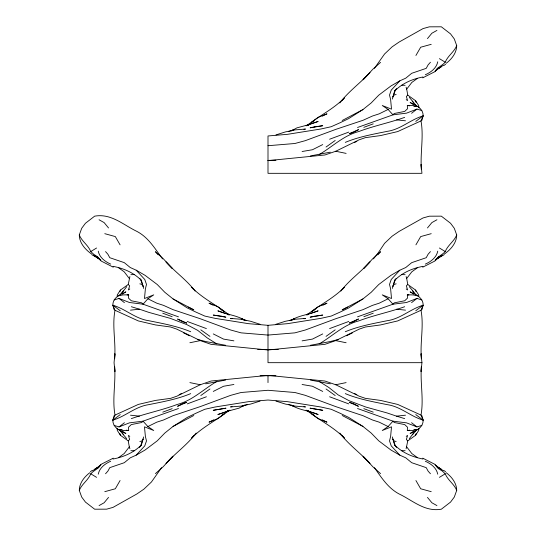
<?xml version="1.0" encoding="UTF-8"?>
<svg xmlns="http://www.w3.org/2000/svg" width="536" height="536" viewBox="0 0 536 536"><rect width="100%" height="100%" fill="white"/><g stroke="black" fill="none" stroke-linecap="round" stroke-linejoin="round"><path stroke-width="0.8" d="M114.577 358.758C116.124 342.584 111.917 326.196 115.006 310.264L112.855 305.219C112.728 297.54 120.144 294.653 125.866 291.852L122.436 294.096M421.423 366.597C420.03 382.771 423.949 399.153 420.995 415.092L423.145 420.137C423.273 427.808 415.856 430.703 410.134 433.503L413.564 431.259M114.677 358.618L114.905 353.74L114.061 362.678L114.905 371.609L114.677 366.738M421.323 366.738L421.095 371.609L421.939 362.678L421.095 353.74L421.323 358.618M118.074 295.919L122.791 294.934L128.68 294.793L128.499 298.117L131.28 300.763L141.745 302.853L143.038 304.2L178.481 316.843M417.926 429.43L413.209 430.415L407.32 430.562L407.501 427.232L404.72 424.592L394.255 422.495L392.962 421.155L357.519 408.512M117.163 296.401L117.317 294.88L120.426 290.056L128.231 284.482L129.9 276.569M418.911 428.184L418.683 430.468L415.574 435.292L407.769 440.873L406.1 448.786M161.584 467.673L151.42 482.018L143.856 489.18L136.874 493.964L113.009 507.384L106.651 509.167L94.658 509.2L85.438 502.085L81.707 497.066L79.294 490.4C79.362 483.137 84.192 476.966 89.76 472.745M374.416 68.327L384.58 53.982L392.144 46.82L399.126 42.036L422.991 28.616L429.349 26.834L441.342 26.8L450.562 33.915L454.293 38.934L456.706 45.6C456.639 52.863 451.808 59.034 446.24 63.255M373.445 258.915L378.309 252.731L384.58 243.331L392.144 236.168L399.126 231.391L422.991 217.971L429.349 216.189L441.342 216.155L450.562 223.271L454.293 228.282L456.706 234.949C456.618 243.11 450.655 249.669 444.29 254.091M143.648 436.927L141.39 444.954L139.36 447.426M392.352 99.073L394.61 91.046L396.64 88.574M392.352 288.422L394.396 281.139M122.436 431.259L125.866 433.503C120.144 430.703 112.728 427.808 112.855 420.137L114.161 415.534M421.839 120.466L423.145 115.863C423.273 108.192 415.856 105.297 410.134 102.497L413.564 104.741M421.839 309.815L423.145 305.219C423.273 297.54 415.856 294.653 410.134 291.852L413.564 294.096M119.937 291.631L120.426 290.056M415.574 435.292L416.063 433.725M91.71 254.091C85.345 249.669 79.382 243.11 79.294 234.949L81.707 228.282L85.438 223.271L94.658 216.155C111.146 213.234 123.079 224.751 136.874 231.391C148.499 237.428 155.031 248.811 162.555 258.915M446.24 472.745C451.808 476.966 456.639 483.137 456.706 490.4L454.293 497.066L450.562 502.085L441.342 509.2C424.854 512.121 412.921 500.597 399.126 493.964C388.037 488.142 381.424 477.522 374.416 467.673M98.249 474.199C99.508 467.881 105.069 463.66 110.684 461.248M140.66 445.751L143.119 439.024L141.859 440.987L139.842 441.503M395.34 90.249L392.881 96.976L394.141 95.013L396.158 94.497M437.751 61.801C436.492 68.119 430.931 72.34 425.316 74.752M395.34 279.604L392.881 286.325L394.141 284.361L396.158 283.846M437.751 251.156C436.492 257.468 430.931 261.695 425.316 264.107M190.709 393.625C177.269 399.206 163.024 401.752 148.854 404.626C135.327 406.516 125.531 416.438 112.855 420.137L115.006 415.092C112.051 399.153 115.97 382.771 114.577 366.597M421.423 169.403C420.03 153.229 423.949 136.847 420.995 120.908L423.145 115.863C410.469 119.561 400.673 129.484 387.146 131.374C372.976 134.248 358.731 136.794 345.291 142.375M421.423 358.758C419.876 342.584 424.083 326.196 420.995 310.264L423.145 305.219C410.469 308.917 400.673 318.84 387.146 320.722C372.976 323.597 358.731 326.149 345.291 331.73M79.294 490.4C81.753 484.048 88.185 480.29 90.765 473.804C93.827 470.407 98.316 468.819 100.855 464.873L94.792 469.402L98.932 466.789L94.289 469.503M456.706 45.6C454.247 51.952 447.815 55.711 445.235 62.196C442.173 65.593 437.684 67.181 435.145 71.127L441.208 66.598L437.068 69.211L441.711 66.498M456.706 234.949C454.247 241.307 447.815 245.059 445.235 251.552C442.401 254.835 438.066 256.228 435.647 259.933M120.077 480.524L115.32 488.772L104.781 491.673M415.923 55.476L420.68 47.228L431.219 44.327M415.923 244.831L420.68 236.584L431.219 233.676M122.215 292.623L126.69 286.666M409.31 438.689L413.785 432.733M117.089 428.184L117.317 430.468L120.426 435.292L128.231 440.873L129.31 446.85L124.191 453.543L118.496 457.657M418.911 107.816L418.683 105.532L415.574 100.708L407.769 95.127L406.69 89.15L411.809 82.457L417.504 78.343M418.837 296.401L418.683 294.88L415.574 290.056L407.769 284.482L406.69 278.506L411.809 271.812L417.504 267.699M427.46 38.605L431.875 33.239L436.927 30.418M108.54 497.395L104.125 502.761L99.073 505.582M427.46 227.954L431.875 222.594L436.927 219.773M396.138 278.546L394.61 280.395C402.362 272.623 412.358 268.342 422.984 266.338M119.381 295.537L123.588 290.532M412.412 434.823L416.619 429.812M438.622 67.281L434.837 71.697L422.737 77.841M97.378 468.719L101.163 464.303L113.264 458.159M438.622 256.637L434.837 261.045L422.737 267.189M339.804 102.952C348.48 91.435 360.279 83.154 369.967 72.574L363.066 79.784L372.862 69.224L380.56 62.364M196.196 433.048C187.52 444.565 175.721 452.846 166.033 463.426L172.934 456.216L163.138 466.776L155.44 473.636M340.883 291.061C349.291 280.053 360.695 272.147 369.967 261.93L363.643 268.536M377.786 254.841L380.56 251.719L372.862 258.58L363.616 268.549M430.455 62.243L428.117 64.869L426.227 68.347L411.702 73.298L405.765 78.169L399.816 80.849L390.965 85.954L378.744 95.174L371.193 102.939L362.919 109.585L348.668 118.603L339.925 122.824L331.194 126.717L320.937 128.988L287.557 134.315L268 135.97L268 173.322L421.939 173.322L421.095 164.391L421.323 169.262M105.545 473.757L107.883 471.131L109.773 467.653L124.298 462.702L130.235 457.831L136.184 455.151L145.035 450.046L157.256 440.827L164.807 433.061L173.081 426.415L187.332 417.397L196.076 413.176L204.806 409.283L215.063 407.012L248.443 401.685L268 400.03L287.557 401.685L320.937 407.012L331.194 409.283L339.925 413.176L348.668 417.397L362.919 426.415L371.193 433.061L378.744 440.827L390.965 450.046L399.816 455.151L405.765 457.831L411.702 462.702L426.227 467.653L428.117 471.131L430.455 473.757M430.455 251.598L428.117 254.225L426.227 257.702L411.702 262.653L405.765 267.524L399.816 270.198L390.965 275.31L378.744 284.522L371.193 292.294L362.919 298.941L348.668 307.952L339.925 312.173L331.194 316.072L320.937 318.344L287.557 323.664L268 325.319L248.443 323.664L215.063 318.344L204.806 316.072L196.076 312.173L187.332 307.952L173.081 298.941L164.807 292.294L157.256 284.522L145.035 275.31L136.184 270.198L130.235 267.524L124.298 262.653L109.773 257.702L107.883 254.225L105.545 251.598M136.184 270.198L144.767 279.484L146.496 284.422L145.383 288.864L144.486 298.525L153.738 294.86L147.882 298.786L143.038 304.2L129.444 302.498L119.052 298.431L114.135 299.939M399.816 455.151L391.233 445.872L389.505 440.927L390.617 436.492L391.515 426.83L382.262 430.488L388.118 426.562L392.962 421.155L406.556 422.857L416.948 426.917L421.865 425.41M341.821 100.755L344.4 97.887C333.412 109.116 319.155 115.85 306.987 125.504M194.179 435.245L191.6 438.113C202.588 426.884 216.845 420.15 229.013 410.496M342.852 288.964L344.4 287.242C333.412 298.472 319.155 305.198 306.987 314.853M399.816 80.849L391.233 90.128L389.505 95.073L390.617 99.508L391.515 109.17L382.262 105.512L388.118 109.438L392.962 114.845L406.556 113.143L416.948 109.083L421.865 110.59M136.184 455.151L144.767 445.872L146.496 440.927L145.383 436.492L144.486 426.83L153.738 430.488L147.882 426.562L143.038 421.155L129.444 422.857L119.052 426.917L114.135 425.41M399.816 270.198L391.233 279.484L389.505 284.422L390.617 288.864L391.515 298.525L382.262 294.86L388.118 298.786L392.962 304.2L406.556 302.498L416.948 298.431L421.865 299.939M407.769 95.127L406.342 96.493L407.621 100.594L406.208 99.642M128.231 440.873L129.658 439.507L128.379 435.406L129.792 436.358M407.769 284.482L406.342 285.849L407.621 289.949L406.208 288.991M394.61 91.046C402.362 83.274 412.358 78.993 422.984 76.983M141.39 444.954C133.638 452.726 123.642 457.007 113.016 459.017M411.568 113.29L416.948 109.083M119.052 426.917L124.432 422.71M411.568 302.646L416.948 298.431M444.056 65.426L445.657 64.199M90.343 471.801L91.944 470.575M415.762 121.397L423.145 115.863M112.855 420.137L120.238 414.603M415.762 310.753L423.145 305.219M435.145 260.483L441.208 255.953L437.068 258.56L444.056 254.774M308.234 125.337L309.54 124.359L318.136 121.464L307.644 124.982L296.937 127.856L291.309 130.938M244.691 405.062L239.063 408.144L228.356 411.018L217.864 414.536L226.46 411.641L227.767 410.663M326.049 147.018L335.194 140.479M200.806 395.521L209.951 388.982M326.049 336.374L335.194 329.834M129.792 288.991L128.379 289.949L129.658 285.849L128.231 284.482M406.208 436.358L407.621 435.406L406.342 439.507L407.769 440.873M306.961 125.585L308.863 124.319M306.961 314.934L309.5 313.252L306.773 314.846M227.137 411.682L229.04 410.415M439.326 67.804L443.58 65.178M92.42 470.822L96.674 468.196M440.036 256.717L442.87 254.969M79.294 234.949C81.753 241.307 88.185 245.059 90.765 251.552L96.581 248.007M439.42 477.348L445.235 473.804C447.815 480.29 454.247 484.048 456.706 490.4M314.545 120.567L311.738 122.228L318.076 117.377L326.98 113.833L322.216 116.165M315.242 309.507L311.738 311.584L318.076 306.726L326.98 303.182L322.9 305.185M221.455 415.433L224.262 413.772L217.924 418.623L209.02 422.167L213.784 419.835M306.09 125.886L308.816 124.298M227.184 411.702L229.91 410.114M342.203 120.506L362.919 109.585M193.798 415.494L173.081 426.415M319.208 154.549C332.421 146.797 343.516 135.461 358.812 131.528C373.8 125.88 389.558 122.717 404.66 117.377M216.792 381.451C203.58 389.203 192.484 400.539 177.188 404.472C162.2 410.12 146.442 413.283 131.34 418.623M319.208 343.898C332.421 336.146 343.516 324.816 358.812 320.883C373.8 315.228 389.558 312.073 404.66 306.726M291.309 320.287C299.39 315.041 309.433 314.739 318.136 310.813L307.644 314.337M292.247 130.523L294.445 129.364L288.69 131.588M292.247 319.878L294.445 318.712L289.413 320.662M243.753 405.477L241.555 406.636L247.31 404.412M347.63 307.115L342.203 309.862L362.919 298.941M322.726 144.573L312.461 149.745L302.096 151.507M322.726 333.921L312.461 339.094L302.096 340.856M213.274 391.427L223.539 386.255L233.904 384.493M115.006 310.264L138.308 320.923L155.447 324.93L170.629 327.007L176.753 329.117L200.256 340.608L211.077 344.333L268 349.995L324.923 344.333L335.744 340.608L359.247 329.117L365.371 327.007L380.553 324.93L397.692 320.923L420.995 310.264M388.118 109.438L379.207 113.833L372.42 116.037L363.04 120.285L335.838 129.357L305.265 140.673L294.901 143.501L268 145.718M388.118 298.786L379.207 303.188L372.42 305.393L363.04 309.634L335.838 318.706L305.265 330.022L294.901 332.856L268 335.074L241.1 332.856L230.735 330.022L200.163 318.706L172.96 309.634L163.581 305.393L156.793 303.188L147.882 298.786M147.882 426.562L156.793 422.167L163.581 419.963L172.96 415.715L200.163 406.643L230.735 395.327L241.1 392.499L268 390.282L294.901 392.499L305.265 395.327L335.838 406.643L363.04 415.715L372.42 419.963L379.207 422.167L388.118 426.562M354.651 142.429L356.869 141.337M179.131 394.663L181.349 393.571M346.511 335.784L352.433 332.876M437.845 257.863L439.326 257.153M420.995 120.908L397.692 131.575L380.553 135.581L365.371 137.651L359.247 139.769L335.744 151.252L324.923 154.978L268 160.639M115.006 415.092L138.308 404.425L155.447 400.419L170.629 398.349L176.753 396.231L200.256 384.748L211.077 381.022L268 375.361L324.923 381.022L335.744 384.748L359.247 396.231L365.371 398.349L380.553 400.419L397.692 404.425L420.995 415.092M357.519 127.488L392.962 114.845L394.255 113.505L404.72 111.408L407.501 108.768L407.32 105.438L413.209 105.585L417.926 106.57M357.519 316.843L392.962 304.2L394.255 302.853L404.72 300.763L407.501 298.117L407.32 294.793L413.209 294.934L417.926 295.919M178.481 408.512L143.038 421.155L141.745 422.495L131.28 424.592L128.499 427.232L128.68 430.562L122.791 430.415L118.074 429.43M348.769 132.104L329.593 139.233M348.769 321.459L329.593 328.588M187.232 403.896L206.407 396.767M363.817 127.347L373.23 123.856M363.817 316.702L373.23 313.212M162.77 412.144L172.183 408.653M307.644 124.982L309.54 124.359M226.46 411.641L228.356 411.018M275.96 134.918L285.252 131.963L295.209 129.886L305.487 129.055L303.919 129.377M275.96 324.273L285.252 321.312L295.209 319.242L305.487 318.404L303.919 318.732M260.04 401.082L250.748 404.037L240.791 406.114L230.514 406.945L232.081 406.623M338.296 339.469L330.303 341.526L310.357 345.305M189.878 342.745L200.256 340.608M335.744 384.748L346.122 382.603M310.357 155.949L330.303 152.17M225.643 380.051L205.697 383.83M127.099 295.055L128.68 294.793M407.32 430.562L409.692 430.16M130.489 310.156L139.454 309.198L148.954 312.414L170.073 318.284L186.662 324.528L197.784 330.411L207.184 337.874L216.792 343.898M319.208 381.451L328.816 387.474L338.216 394.945L349.338 400.828L365.927 407.072L387.046 412.934L396.546 416.15L405.511 415.192M413.792 429.765L415.447 429.631M130.878 274.68L134.302 274.586M401.698 450.769L405.122 450.669M268 160.391L275.919 160.251M278.298 349.559L257.702 349.559M260.081 375.749L275.919 375.749M421.939 362.678L268 362.678L268 325.319M401.698 85.231L405.122 85.331M401.698 274.586L405.122 274.68M130.878 450.669L134.302 450.769M413.792 106.235L415.447 106.369M120.553 429.631L122.208 429.765M396.546 119.85L405.511 120.808M396.546 309.198L405.511 310.156M130.489 415.192L139.454 416.15M407.32 105.438L409.692 105.84M407.32 294.793L408.901 295.055M126.308 430.16L128.68 430.562M233.904 340.856L223.539 339.094L213.274 333.921M302.096 384.493L312.461 386.255L322.726 391.427M330.303 383.83L310.357 380.051M225.643 345.305L205.697 341.526L197.704 339.469M335.744 151.252L346.122 153.397M232.081 318.732L230.514 318.404L240.791 319.242L250.748 321.312L260.04 324.273M335.744 340.608L346.122 342.745M189.878 382.603L200.256 384.748M303.919 406.623L305.487 406.945L295.209 406.114L285.252 404.037L275.96 401.082M139.842 283.846L141.859 284.361L143.119 286.325L143.648 288.422M396.158 441.503L394.141 440.987L392.881 439.024L392.352 436.927M228.356 314.337L217.864 310.813C226.567 314.739 236.611 315.041 244.691 320.287M307.644 411.018L318.136 414.536C309.433 410.616 299.39 410.315 291.309 405.062M104.781 233.676L115.32 236.584L120.077 244.831M431.219 491.673L420.68 488.772L415.923 480.524M131.34 306.726L139.454 309.198M396.546 416.15L404.66 418.623M113.016 266.338C123.642 268.342 133.638 272.623 141.39 280.395L139.863 278.546M422.984 459.017C412.358 457.007 402.362 452.726 394.61 444.954L392.881 439.024L395.34 445.751M190.709 331.73C177.269 326.149 163.024 323.597 148.854 320.722C135.327 318.84 125.531 308.917 112.855 305.219L114.161 309.815M345.291 393.625C358.731 399.206 372.976 401.752 387.146 404.626C400.673 406.516 410.469 416.438 423.145 420.137L421.839 415.534M206.407 328.588L187.232 321.459M162.77 313.212L172.183 316.702M363.817 408.653L373.23 412.144M329.593 396.767L348.769 403.896M246.587 320.662L241.555 318.712L243.753 319.878M288.69 404.412L294.445 406.636L292.247 405.477M91.944 254.774L98.932 258.56L94.792 255.953L100.855 260.483M96.674 257.153L98.155 257.863M110.684 264.107C105.069 261.695 99.508 257.468 98.249 251.156M425.316 461.248C430.931 463.66 436.492 467.881 437.751 474.199M213.1 305.185L209.02 303.182L217.924 306.726L224.262 311.584L220.758 309.507M354.651 393.571L356.869 394.663M183.567 332.876L189.489 335.784M322.216 419.835L326.98 422.167L318.076 418.623L311.738 413.772L314.545 415.433M173.081 298.941L193.798 309.862L188.37 307.115M362.919 426.415L342.203 415.494M99.073 219.773L104.125 222.594L108.54 227.954M436.927 505.582L431.875 502.761L427.46 497.395M113.264 267.189L101.163 261.045L97.378 256.637L93.793 254.352L90.765 251.552M422.737 458.159L434.837 464.303L438.622 468.719L442.207 470.997L445.235 473.804M229.227 314.846L226.5 313.252L229.04 314.934M306.09 410.114L308.816 411.702M441.711 469.503L437.068 466.789L441.208 469.402L435.145 464.873L438.622 468.719M439.42 58.652L445.235 62.196M439.42 248.007L445.235 251.552M90.765 473.804L96.581 477.348M439.326 468.196L443.58 470.822M93.13 254.969L95.964 256.717M306.961 410.415L308.863 411.682M326.049 388.982L335.194 395.521M200.806 329.834L209.951 336.374M308.234 410.663L309.54 411.641M415.762 414.603L423.145 420.137M112.855 305.219L120.238 310.753M229.013 314.853C216.845 305.198 202.588 298.472 191.6 287.242L193.148 288.964M306.987 410.496C319.155 420.15 333.412 426.884 344.4 438.113L341.821 435.245M444.056 470.575L445.657 471.801M411.568 422.71L416.948 426.917M119.052 298.431L124.432 302.646M417.504 457.657L411.809 453.543L406.69 446.85M118.496 267.699L124.191 271.812L129.31 278.506M380.56 473.636L372.862 466.776L363.066 456.216L369.967 463.426C360.279 452.846 348.48 444.565 339.804 433.048M172.358 268.536L166.033 261.93C175.305 272.147 186.709 280.053 195.117 291.061M172.384 268.549L163.138 258.58L155.44 251.719L158.214 254.841M97.378 256.637L100.353 259.933M409.31 97.311L416.619 106.188M409.31 286.666L416.619 295.537M119.381 429.812L126.69 438.689M394.61 444.954L396.64 447.426M412.412 101.177L413.785 103.267M412.412 290.532L413.785 292.623M122.215 432.733L123.588 434.823M140.66 279.604L143.119 286.325L141.605 281.139M415.574 100.708L416.063 102.276M415.574 290.056L416.063 291.631M119.937 433.725L120.426 435.292M406.1 87.214L406.69 89.15M406.1 276.569L406.69 278.506M129.31 446.85L129.9 448.786M268 375.609L268 382.617M358.423 129.692L353.412 132.392L349.298 133.692L358.423 129.692M182.588 403.608L177.577 406.308L186.702 402.308L182.588 403.608M358.423 319.041L353.412 321.747L349.298 323.047L358.423 319.041M314.592 126.865L310.136 127.809L322.719 125.712L314.592 126.865M314.592 316.213L310.136 317.165L322.719 315.061L314.592 316.213M225.864 408.191L213.281 410.288L225.864 408.191M221.408 316.213L213.281 315.061L225.864 317.165L221.408 316.213M322.719 410.288L310.136 408.191L322.719 410.288M186.702 323.047L182.588 321.747L177.577 319.041L186.702 323.047M353.412 403.608L349.298 402.308L358.423 406.308L353.412 403.608"/></g></svg>
